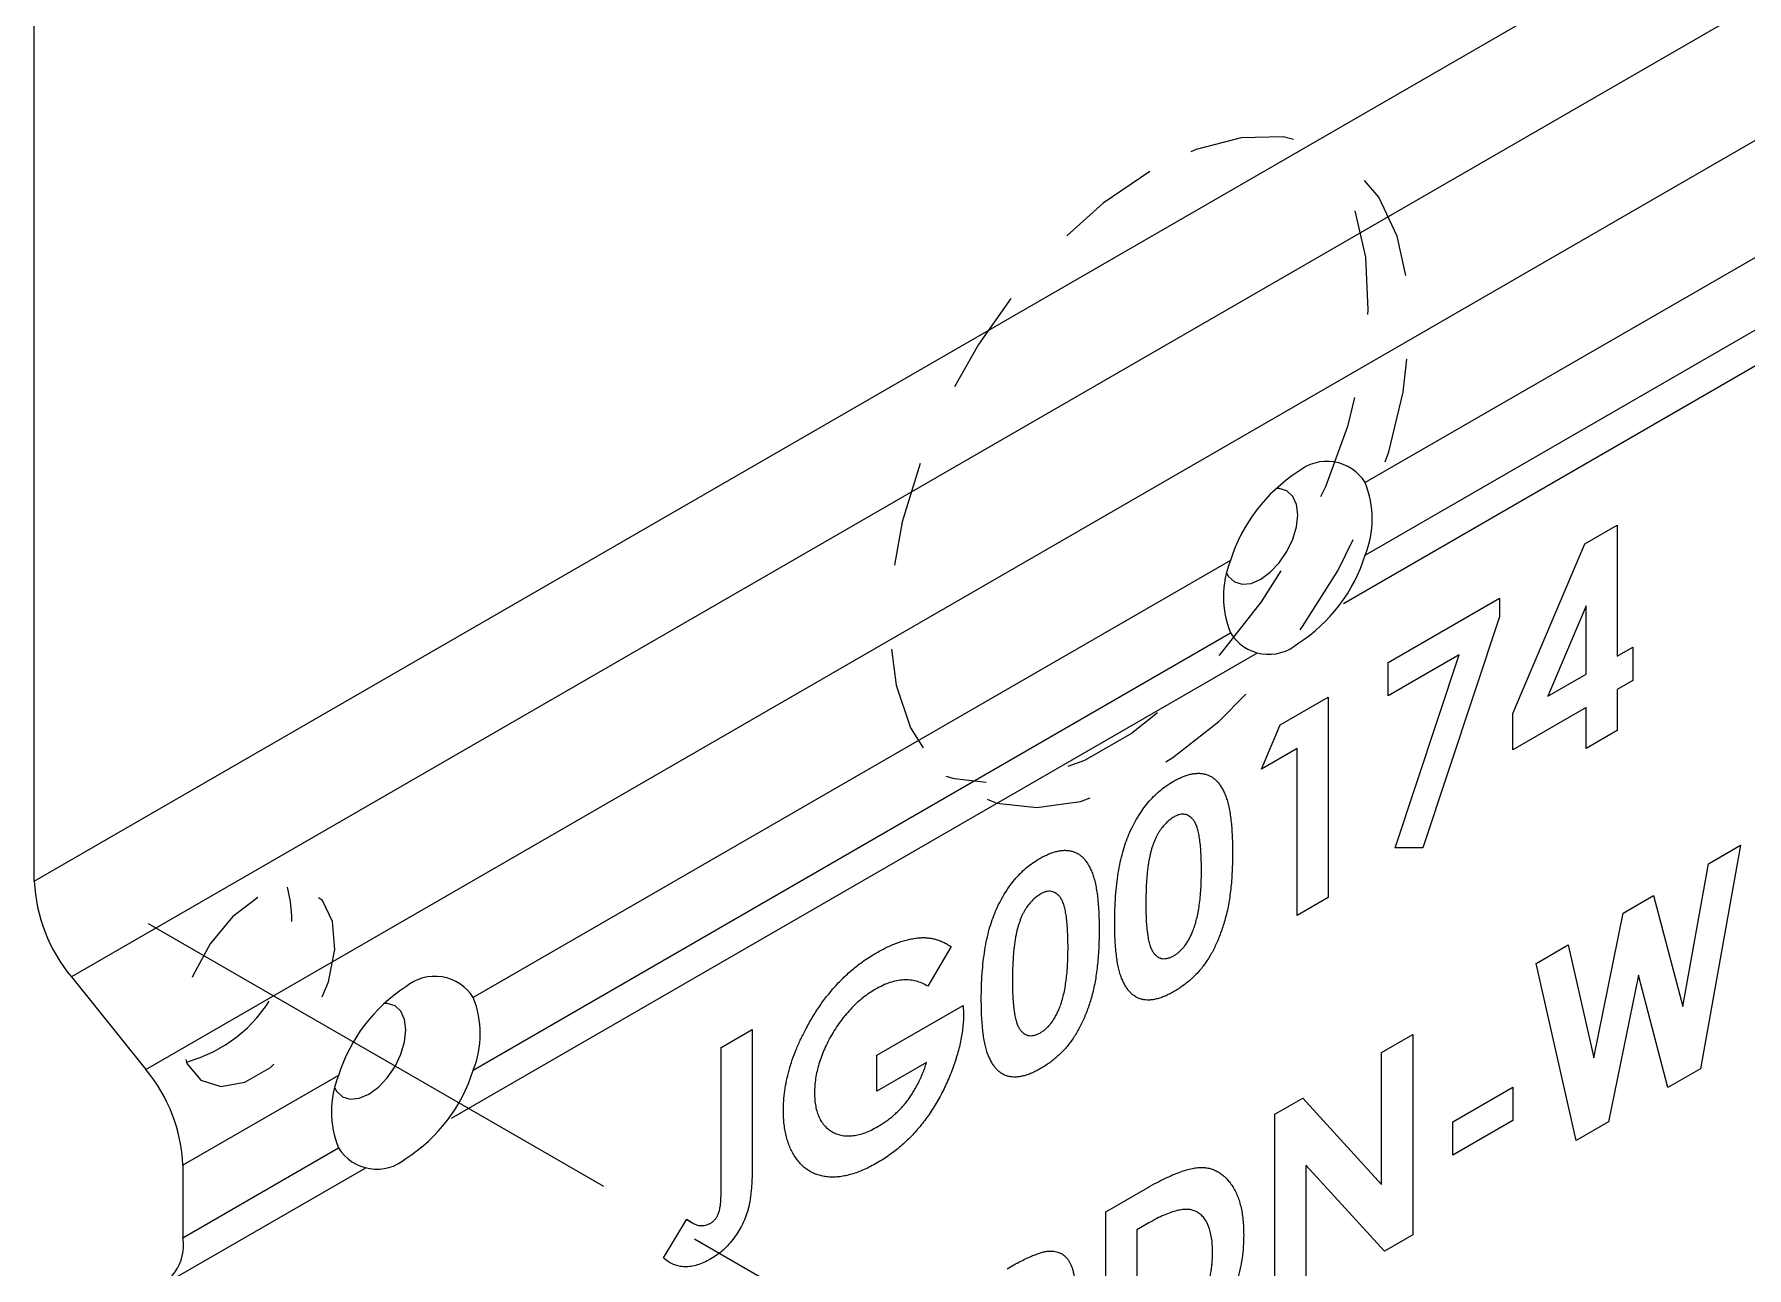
# Model space of a CAD drawing. Extents: x -3.5 to 15.6, y -13 to 0.
# Drawn here: x 11.954 to 13.99, y -10.876 to -9.409 of the extents above; entities that cross this region are included whole.
import ezdxf

# ---------------------------------------------------------------- set-up
doc = ezdxf.new("R2010")
doc.units = 0
doc.header["$LTSCALE"] = 0.5
doc.header["$MEASUREMENT"] = 0
doc.linetypes.add('CENTER', pattern=[2, 1.25, -0.25, 0.25, -0.25])
doc.linetypes.add('HIDDEN', pattern=[0.375, 0.25, -0.125])
doc.layers.add('Centerline', color=210, linetype='CENTER')
doc.layers.add('Housing', color=150, linetype='CONTINUOUS')
doc.layers.add('Jig', color=41, linetype='CONTINUOUS', lineweight=13)

msp = doc.modelspace()

# ---------------------------------------------------------------- linework, layer by layer
at = {"layer": 'Centerline', "transparency": 16777216}
msp.add_line((12.089074, -10.466171), (14.463171, -11.836856), dxfattribs=at)
at = {"layer": 'Housing', "linetype": 'HIDDEN', "lineweight": 25, "transparency": 16777216, "flags": 128}
for points in [[(13.279951, -9.571801), (13.224713, -9.60943), (13.17125, -9.657332), (13.121281, -9.713967), (13.076412, -9.777514), (13.038084, -9.845931), (13.007531, -9.917019), (12.985733, -9.988494), (12.973392, -10.058058), (12.970904, -10.123474), (12.978348, -10.182642), (12.995487, -10.233658), (13.021768, -10.274884), (13.056348, -10.304994), (13.098114, -10.32302), (13.145725, -10.328384), (13.19765, -10.320912), (13.252221, -10.300845), (13.307682, -10.268828), (13.362252, -10.225889), (13.414177, -10.17341), (13.461788, -10.113076), (13.503555, -10.046827), (13.538134, -9.976792), (13.564416, -9.905223), (13.581554, -9.834419), (13.588999, -9.766656), (13.586511, -9.704112), (13.574169, -9.648797), (13.552372, -9.60249), (13.521818, -9.566678), (13.483491, -9.542512), (13.438621, -9.53077), (13.388652, -9.531829), (13.335189, -9.545654), (13.279951, -9.571801)], [(13.524027, -9.618586), (13.536691, -9.673821), (13.539451, -9.736382), (13.532217, -9.804245), (13.515224, -9.875217), (13.489021, -9.947003), (13.454455, -10.017282), (13.412643, -10.083783), (13.364938, -10.144355), (13.312881, -10.19704), (13.258156, -10.240134), (13.202532, -10.272246), (13.147807, -10.292335), (13.09575, -10.299753), (13.048045, -10.294261), (13.037826, -10.291172)], [(12.219291, -10.435193), (12.189443, -10.458176), (12.16283, -10.49017), (12.142335, -10.527711), (12.13018, -10.566728), (12.127681, -10.602995), (12.13511, -10.632581), (12.15166, -10.65228), (12.17554, -10.659957), (12.204161, -10.654781), (12.234421, -10.637312), (12.263042, -10.609443), (12.286922, -10.574195), (12.303473, -10.535387), (12.310901, -10.497224), (12.308402, -10.463843), (12.296247, -10.43886), (12.275752, -10.424982), (12.249139, -10.423714), (12.219291, -10.435193)]]:
    msp.add_lwpolyline(points, dxfattribs=at)
at = {"layer": 'Housing', "linetype": 'HIDDEN', "lineweight": 25, "transparency": 16777216}
msp.add_arc((12.089074, -10.466171), 0.17104, 285.370628, 14.634748, dxfattribs=at)
at = {"layer": 'Jig', "linetype": 'Continuous', "lineweight": 25, "transparency": 16777216}
for p, q in [((11.953548, -10.415784), (14.605198, -8.885019)), ((11.953548, -10.415784), (11.953548, -8.908455)), ((14.649392, -8.998925), (11.997742, -10.52969)), ((12.08613, -10.639644), (14.737781, -9.108879)), ((14.436704, -9.422106), (13.536256, -9.941924)), ((13.536256, -10.028201), (14.436704, -9.508383)), ((13.510362, -10.085432), (14.468976, -9.532036)), ((13.797368, -10.014695), (13.835955, -9.992419)), ((13.835955, -9.992419), (13.835955, -10.148138)), ((13.711683, -10.216301), (13.797368, -10.014695)), ((13.376044, -10.034412), (12.475595, -10.55423)), ((13.563613, -10.155746), (13.695818, -10.079426)), ((13.695818, -10.079426), (13.695818, -10.10161)), ((13.798938, -10.088452), (13.753286, -10.195862)), ((13.798938, -10.169508), (13.798938, -10.088452)), ((12.475595, -10.640507), (13.376044, -10.120689)), ((13.695818, -10.10161), (13.604845, -10.376208)), ((13.835955, -10.148138), (13.854464, -10.137453)), ((13.854464, -10.137453), (13.854464, -10.177146)), ((12.449702, -10.697738), (13.408316, -10.144342)), ((13.648059, -10.146689), (13.563613, -10.195439)), ((13.563613, -10.195439), (13.563613, -10.155746)), ((13.572041, -10.376061), (13.648059, -10.146689)), ((13.753286, -10.195862), (13.798938, -10.169508)), ((13.854464, -10.177146), (13.835955, -10.187831)), ((13.435003, -10.229991), (13.492223, -10.196959)), ((13.492223, -10.196959), (13.492223, -10.435116)), ((13.835955, -10.187831), (13.835955, -10.236684)), ((13.798938, -10.209201), (13.711683, -10.259572)), ((13.711683, -10.259572), (13.711683, -10.216301)), ((13.798938, -10.258053), (13.798938, -10.209201)), ((13.4129, -10.282444), (13.435003, -10.229991)), ((13.835955, -10.236684), (13.798938, -10.258053)), ((13.455205, -10.258021), (13.4129, -10.282444)), ((13.455205, -10.456486), (13.455205, -10.258021)), ((13.604845, -10.376208), (13.572041, -10.376061)), ((13.982703, -10.373115), (13.934985, -10.638819)), ((13.944405, -10.395224), (13.982703, -10.373115)), ((13.913956, -10.564846), (13.944405, -10.395224)), ((13.492223, -10.435116), (13.455205, -10.456486)), ((13.843185, -10.453657), (13.87917, -10.432883)), ((13.87917, -10.432883), (13.913956, -10.564846)), ((13.808192, -10.625903), (13.843185, -10.453657)), ((13.044007, -10.493588), (13.015996, -10.540721)), ((13.739446, -10.513544), (13.777661, -10.491483)), ((13.777661, -10.491483), (13.808192, -10.625903)), ((13.787246, -10.724107), (13.739446, -10.513544)), ((13.861074, -10.527534), (13.825627, -10.701951)), ((13.896315, -10.661143), (13.861074, -10.527534)), ((11.997742, -10.52969), (12.08613, -10.639644)), ((12.955471, -10.622844), (13.058302, -10.563481)), ((13.058302, -10.563481), (13.058591, -10.573476)), ((12.770385, -10.613667), (12.807402, -10.592297)), ((12.807402, -10.592297), (12.807402, -10.750401)), ((13.555681, -10.619629), (13.592698, -10.598259)), ((13.592698, -10.598259), (13.592698, -10.836417)), ((12.770385, -10.781694), (12.770385, -10.613667)), ((12.955471, -10.66559), (12.955471, -10.622844)), ((13.555681, -10.77635), (13.555681, -10.619629)), ((12.315384, -10.646718), (12.130325, -10.75355)), ((13.014674, -10.631413), (12.955471, -10.66559)), ((13.934985, -10.638819), (13.896315, -10.661143)), ((13.640292, -10.702076), (13.711683, -10.660863)), ((13.711683, -10.660863), (13.711683, -10.700556)), ((13.428764, -10.692897), (13.462105, -10.67365)), ((13.462105, -10.67365), (13.555681, -10.77635)), ((13.428764, -10.931054), (13.428764, -10.692897)), ((13.711683, -10.700556), (13.640292, -10.741769)), ((13.640292, -10.741769), (13.640292, -10.702076)), ((13.825627, -10.701951), (13.787246, -10.724107)), ((12.130325, -10.839828), (12.315384, -10.732995)), ((12.104431, -10.897059), (12.347656, -10.756648)), ((12.130325, -10.75355), (12.130325, -10.839828)), ((13.465782, -10.753441), (13.465782, -10.909685)), ((13.55911, -10.855807), (13.465782, -10.753441)), ((13.227813, -10.808903), (13.274457, -10.781977)), ((13.227813, -11.047061), (13.227813, -10.808903)), ((12.701638, -10.863888), (12.729649, -10.817805)), ((12.729396, -10.818221), (12.735499, -10.821744)), ((13.27896, -10.822123), (13.264831, -10.83028)), ((13.264831, -10.83028), (13.264831, -10.982945)), ((13.592698, -10.836417), (13.55911, -10.855807))]:
    msp.add_line(p, q, dxfattribs=at)
at = {"layer": 'Jig', "linetype": 'Continuous', "lineweight": 25, "transparency": 16777216, "flags": 128}
for points in [[(13.45615, -9.980281), (13.454644, -9.967942), (13.450229, -9.958182), (13.443206, -9.951667), (13.434053, -9.948841), (13.430129, -9.948783)], [(13.371674, -10.050042), (13.373682, -10.053405), (13.380706, -10.05992), (13.389859, -10.062747), (13.400517, -10.061692), (13.411956, -10.056828), (13.423394, -10.048485), (13.434053, -10.037234), (13.443206, -10.02384), (13.450229, -10.009216), (13.454644, -9.994359), (13.45615, -9.980281)], [(12.39549, -10.592587), (12.393984, -10.580248), (12.389569, -10.570488), (12.382545, -10.563973), (12.373393, -10.561147), (12.369469, -10.561089)], [(12.311014, -10.662348), (12.313022, -10.665711), (12.320045, -10.672226), (12.329198, -10.675053), (12.339857, -10.673998), (12.351295, -10.669134), (12.362734, -10.660791), (12.373393, -10.64954), (12.382545, -10.636146), (12.389569, -10.621522), (12.393984, -10.606665), (12.39549, -10.592587)]]:
    msp.add_lwpolyline(points, dxfattribs=at)
at = {"layer": 'Jig', "linetype": 'Continuous', "lineweight": 25, "transparency": 16777216}
for centre, radius, start, end in [((13.490719, -9.970212), 0.053608, 31.849598, 130.154327), ((13.561251, -10.092383), 0.194068, 122.790589, 162.619388), ((13.429436, -9.985062), 0.115202, 338.008868, 21.991132), ((13.482864, -10.077551), 0.115202, 158.008868, 201.991132), ((13.351048, -9.97023), 0.194068, 302.790589, 342.619388), ((13.421581, -10.092401), 0.053608, 211.849598, 310.154327), ((12.145206, -10.406949), 0.191862, 182.639287, 219.772072), ((12.500591, -10.704689), 0.194068, 122.790589, 162.619388), ((12.430059, -10.582518), 0.053608, 31.849598, 130.154327), ((12.368775, -10.597368), 0.115202, 338.008868, 21.991132), ((11.938666, -10.762385), 0.191862, 2.639287, 39.772072), ((12.422204, -10.689857), 0.115202, 158.008868, 201.991132), ((12.290388, -10.582536), 0.194068, 302.790589, 342.619388), ((12.360921, -10.704707), 0.053608, 211.849598, 310.154327), ((12.076069, -10.848666), 0.054971, 280.546778, 9.251879)]:
    msp.add_arc(centre, radius, start, end, dxfattribs=at)
for points, knots in [([(13.255328, -10.360002), (13.25693, -10.356501), (13.260061, -10.349657), (13.265535, -10.339884), (13.271417, -10.330834), (13.277827, -10.322563), (13.284663, -10.315013), (13.291985, -10.308241), (13.299764, -10.302266), (13.305107, -10.298977), (13.307838, -10.297295)], [0, 0, 0, 0, 0.13231403, 0.25870001, 0.38091182, 0.50053487, 0.62092262, 0.74237577, 0.86828083, 1, 1, 1, 1]), ([(13.307838, -10.297295), (13.30963, -10.296291), (13.313153, -10.294318), (13.318342, -10.291976), (13.323341, -10.290079), (13.328168, -10.288671), (13.33279, -10.287827), (13.337239, -10.287441), (13.341464, -10.28766), (13.345517, -10.288321), (13.349397, -10.289479), (13.353012, -10.291266), (13.356426, -10.293556), (13.359567, -10.296455), (13.362503, -10.29988), (13.365225, -10.303838), (13.367712, -10.308368), (13.369992, -10.313464), (13.372031, -10.319242), (13.373749, -10.325829), (13.375222, -10.333182), (13.376465, -10.341312), (13.377405, -10.350274), (13.378038, -10.360064), (13.378473, -10.370599), (13.378508, -10.377977), (13.378527, -10.381768)], [0, 0, 0, 0, 0.03663489, 0.07203398, 0.10662597, 0.14030569, 0.17361947, 0.20642567, 0.23906701, 0.27188288, 0.30483989, 0.33852903, 0.37261619, 0.40754825, 0.44371891, 0.48131151, 0.520113, 0.5609129, 0.6040246, 0.65007456, 0.69957223, 0.75236254, 0.80878872, 0.86895421, 0.93267472, 1, 1, 1, 1]), ([(13.308747, -10.339516), (13.307128, -10.34054), (13.303952, -10.342547), (13.299344, -10.346683), (13.294999, -10.35147), (13.291694, -10.35612), (13.28922, -10.360177), (13.287491, -10.363554), (13.285824, -10.367171), (13.284352, -10.371072), (13.282962, -10.375211), (13.281603, -10.379632), (13.280489, -10.384303), (13.279395, -10.389285), (13.278436, -10.39463), (13.277633, -10.400367), (13.276916, -10.40657), (13.276415, -10.413168), (13.275949, -10.420258), (13.275614, -10.4278), (13.275474, -10.435756), (13.27543, -10.441205), (13.275407, -10.444017)], [0, 0, 0, 0, 0.0538337, 0.10554263, 0.15805417, 0.21198734, 0.24020689, 0.26979351, 0.3013431, 0.33460806, 0.37028444, 0.40808884, 0.44868135, 0.4920693, 0.53866416, 0.59037105, 0.64638778, 0.70719538, 0.77294677, 0.8436426, 0.91930836, 1, 1, 1, 1]), ([(13.341509, -10.403138), (13.341496, -10.399392), (13.34147, -10.392182), (13.340989, -10.382086), (13.34032, -10.372998), (13.339342, -10.365009), (13.338083, -10.358081), (13.336531, -10.352222), (13.334702, -10.34741), (13.332532, -10.343687), (13.330129, -10.340845), (13.327579, -10.33869), (13.324869, -10.337157), (13.322006, -10.336231), (13.318922, -10.336041), (13.315677, -10.336523), (13.312264, -10.337652), (13.309935, -10.338887), (13.308747, -10.339516)], [0, 0, 0, 0, 0.1121148, 0.21580184, 0.31020269, 0.39599293, 0.47341023, 0.54277842, 0.60454802, 0.65935727, 0.70876436, 0.75535551, 0.79868699, 0.84001684, 0.88020345, 0.91973335, 0.95904861, 1, 1, 1, 1]), ([(13.23839, -10.46491), (13.238425, -10.459608), (13.238493, -10.449378), (13.239357, -10.434157), (13.240624, -10.419817), (13.242486, -10.40627), (13.244788, -10.39356), (13.247736, -10.381643), (13.251092, -10.370515), (13.253951, -10.363419), (13.255328, -10.360002)], [0, 0, 0, 0, 0.16107112, 0.31078881, 0.44990382, 0.57837632, 0.69661721, 0.80598732, 0.9065617, 1, 1, 1, 1]), ([(13.149193, -10.388879), (13.150984, -10.387875), (13.154508, -10.385902), (13.159697, -10.383561), (13.164695, -10.381663), (13.169522, -10.380255), (13.174144, -10.379411), (13.178593, -10.379026), (13.182818, -10.379244), (13.186871, -10.379906), (13.190752, -10.381063), (13.194366, -10.382851), (13.19778, -10.38514), (13.200921, -10.388039), (13.203857, -10.391464), (13.206579, -10.395422), (13.209066, -10.399952), (13.211347, -10.405048), (13.213386, -10.410826), (13.215103, -10.417413), (13.216576, -10.424766), (13.217819, -10.432896), (13.218759, -10.441858), (13.219393, -10.451648), (13.219827, -10.462183), (13.219863, -10.469562), (13.219881, -10.473353)], [0, 0, 0, 0, 0.03663489, 0.07203398, 0.10662597, 0.14030569, 0.17361947, 0.20642567, 0.23906701, 0.27188288, 0.30483989, 0.33852903, 0.37261619, 0.40754825, 0.44371891, 0.48131151, 0.520113, 0.5609129, 0.6040246, 0.65007456, 0.69957223, 0.75236254, 0.80878872, 0.86895421, 0.93267472, 1, 1, 1, 1]), ([(13.378527, -10.381768), (13.378507, -10.385629), (13.378469, -10.393129), (13.378056, -10.404252), (13.377346, -10.414891), (13.376431, -10.424991), (13.375178, -10.434625), (13.373709, -10.443744), (13.371965, -10.45238), (13.369859, -10.460566), (13.367592, -10.468299), (13.365098, -10.475692), (13.36242, -10.482738), (13.359619, -10.489485), (13.356542, -10.495869), (13.353339, -10.50196), (13.349869, -10.507678), (13.34628, -10.51313), (13.342439, -10.518269), (13.338386, -10.523163), (13.33405, -10.527738), (13.329508, -10.532162), (13.324684, -10.536241), (13.319654, -10.540171), (13.314362, -10.543793), (13.310759, -10.545944), (13.308913, -10.547046)], [0, 0, 0, 0, 0.06849087, 0.13307654, 0.19382899, 0.25108286, 0.30440084, 0.35440834, 0.40129478, 0.44470068, 0.48569249, 0.52467648, 0.56230676, 0.59794658, 0.63247355, 0.66575204, 0.6979853, 0.72958622, 0.7608252, 0.79235508, 0.8243126, 0.85715627, 0.89092689, 0.92596044, 0.96206132, 1, 1, 1, 1]), ([(13.096683, -10.451586), (13.098284, -10.448086), (13.101415, -10.441241), (13.10689, -10.431468), (13.112771, -10.422418), (13.119181, -10.414147), (13.126017, -10.406597), (13.133339, -10.399825), (13.141119, -10.39385), (13.146461, -10.390561), (13.149193, -10.388879)], [0, 0, 0, 0, 0.13231403, 0.25870001, 0.38091182, 0.50053487, 0.62092262, 0.74237577, 0.86828083, 1, 1, 1, 1]), ([(13.331346, -10.474985), (13.33218, -10.472742), (13.333929, -10.468038), (13.335953, -10.460636), (13.337657, -10.452622), (13.339123, -10.443926), (13.340126, -10.434648), (13.34099, -10.424656), (13.341406, -10.41408), (13.341474, -10.40688), (13.341509, -10.403138)], [0, 0, 0, 0, 0.08887073, 0.18635472, 0.29407765, 0.41223653, 0.54177814, 0.68270261, 0.83509635, 1, 1, 1, 1]), ([(13.150102, -10.431101), (13.148482, -10.432124), (13.145306, -10.434131), (13.140698, -10.438267), (13.136353, -10.443054), (13.133048, -10.447705), (13.130574, -10.451762), (13.128845, -10.455139), (13.127178, -10.458756), (13.125706, -10.462656), (13.124316, -10.466795), (13.122957, -10.471217), (13.121844, -10.475888), (13.120749, -10.480869), (13.119791, -10.486215), (13.118988, -10.491952), (13.11827, -10.498155), (13.11777, -10.504752), (13.117303, -10.511842), (13.116968, -10.519385), (13.116829, -10.52734), (13.116784, -10.532789), (13.116761, -10.535602)], [0, 0, 0, 0, 0.0538337, 0.10554263, 0.15805417, 0.21198734, 0.24020689, 0.26979351, 0.3013431, 0.33460806, 0.37028444, 0.40808884, 0.44868135, 0.4920693, 0.53866416, 0.59037105, 0.64638778, 0.70719538, 0.77294677, 0.8436426, 0.91930836, 1, 1, 1, 1]), ([(13.182864, -10.494722), (13.18285, -10.490976), (13.182824, -10.483766), (13.182343, -10.47367), (13.181674, -10.464582), (13.180696, -10.456593), (13.179437, -10.449665), (13.177885, -10.443806), (13.176056, -10.438994), (13.173886, -10.435271), (13.171484, -10.43243), (13.168933, -10.430274), (13.166224, -10.428741), (13.16336, -10.427815), (13.160276, -10.427625), (13.157031, -10.428108), (13.153618, -10.429237), (13.15129, -10.430471), (13.150102, -10.431101)], [0, 0, 0, 0, 0.1121148, 0.21580184, 0.31020269, 0.39599293, 0.47341023, 0.54277842, 0.60454802, 0.65935727, 0.70876436, 0.75535551, 0.79868699, 0.84001684, 0.88020345, 0.91973335, 0.95904861, 1, 1, 1, 1]), ([(13.275407, -10.444017), (13.275445, -10.447622), (13.275517, -10.454533), (13.275896, -10.464313), (13.276656, -10.472975), (13.277602, -10.480691), (13.27893, -10.487296), (13.280457, -10.492965), (13.282344, -10.497521), (13.284524, -10.501085), (13.286939, -10.503793), (13.289561, -10.505767), (13.292299, -10.507205), (13.295241, -10.50796), (13.298378, -10.508029), (13.301685, -10.507471), (13.305164, -10.506291), (13.307546, -10.505031), (13.308747, -10.504395)], [0, 0, 0, 0, 0.11073428, 0.21234119, 0.30550213, 0.38983484, 0.46669046, 0.53526185, 0.59676291, 0.65106572, 0.70103555, 0.74786027, 0.7918334, 0.83428401, 0.87533389, 0.91603475, 0.95765228, 1, 1, 1, 1]), ([(13.079744, -10.556494), (13.079779, -10.551192), (13.079847, -10.540962), (13.080711, -10.525741), (13.081978, -10.511401), (13.08384, -10.497854), (13.086142, -10.485145), (13.08909, -10.473227), (13.092446, -10.462099), (13.095305, -10.455003), (13.096683, -10.451586)], [0, 0, 0, 0, 0.16107112, 0.31078881, 0.44990382, 0.57837632, 0.69661721, 0.80598732, 0.9065617, 1, 1, 1, 1]), ([(13.308913, -10.547046), (13.307066, -10.548075), (13.30345, -10.550091), (13.298143, -10.552593), (13.293087, -10.554477), (13.288225, -10.555985), (13.28359, -10.556872), (13.279162, -10.557294), (13.274974, -10.557173), (13.271014, -10.556531), (13.267296, -10.555321), (13.263761, -10.55361), (13.260419, -10.551404), (13.257319, -10.548628), (13.254412, -10.545372), (13.251726, -10.541561), (13.249265, -10.537203), (13.24695, -10.532334), (13.244939, -10.52673), (13.243149, -10.520379), (13.241683, -10.513158), (13.240503, -10.505093), (13.239562, -10.49623), (13.238862, -10.486563), (13.238447, -10.476061), (13.238409, -10.4687), (13.23839, -10.46491)], [0, 0, 0, 0, 0.038217338, 0.074867203, 0.110158082, 0.144453927, 0.178079726, 0.211170773, 0.243687054, 0.275871733, 0.308375516, 0.341263325, 0.375150339, 0.409655261, 0.445157367, 0.482073467, 0.520575756, 0.560553681, 0.603107575, 0.64868871, 0.697947678, 0.750767767, 0.807309402, 0.867655571, 0.931861222, 1, 1, 1, 1]), ([(12.955017, -10.500974), (12.957235, -10.499733), (12.961648, -10.497264), (12.968209, -10.49402), (12.974679, -10.491124), (12.981031, -10.488716), (12.987286, -10.486657), (12.993411, -10.485109), (12.999447, -10.483884), (13.003376, -10.483417), (13.005337, -10.483184)], [0, 0, 0, 0, 0.128975696, 0.256614277, 0.382374861, 0.507450208, 0.631231806, 0.754220715, 0.877300848, 1, 1, 1, 1]), ([(13.005337, -10.483184), (13.006988, -10.483062), (13.010345, -10.482815), (13.015228, -10.483088), (13.020124, -10.48369), (13.024979, -10.484777), (13.029785, -10.486345), (13.034594, -10.488298), (13.039355, -10.490719), (13.042436, -10.492619), (13.044007, -10.493588)], [0, 0, 0, 0, 0.11179902, 0.22739611, 0.34565664, 0.46739984, 0.59420801, 0.72467753, 0.85964712, 1, 1, 1, 1]), ([(13.219881, -10.473353), (13.219861, -10.477213), (13.219823, -10.484713), (13.219411, -10.495836), (13.218701, -10.506475), (13.217785, -10.516575), (13.216532, -10.526209), (13.215064, -10.535328), (13.213319, -10.543964), (13.211213, -10.552151), (13.208947, -10.559883), (13.206453, -10.567276), (13.203774, -10.574323), (13.200974, -10.581069), (13.197896, -10.587453), (13.194693, -10.593544), (13.191223, -10.599263), (13.187634, -10.604715), (13.183793, -10.609853), (13.17974, -10.614747), (13.175404, -10.619322), (13.170862, -10.623746), (13.166038, -10.627825), (13.161009, -10.631755), (13.155716, -10.635378), (13.152113, -10.637528), (13.150267, -10.63863)], [0, 0, 0, 0, 0.06849087, 0.13307654, 0.19382899, 0.25108286, 0.30440084, 0.35440834, 0.40129478, 0.44470068, 0.48569249, 0.52467648, 0.56230676, 0.59794658, 0.63247355, 0.66575204, 0.6979853, 0.72958622, 0.7608252, 0.79235508, 0.8243126, 0.85715627, 0.89092689, 0.92596044, 0.96206132, 1, 1, 1, 1]), ([(13.308747, -10.504395), (13.309908, -10.503685), (13.312179, -10.502297), (13.315491, -10.499588), (13.318624, -10.496486), (13.321567, -10.492956), (13.324331, -10.489033), (13.326903, -10.484713), (13.329263, -10.479979), (13.330638, -10.476683), (13.331346, -10.474985)], [0, 0, 0, 0, 0.12403543, 0.24284595, 0.36034168, 0.47904243, 0.59933411, 0.72548848, 0.85854943, 1, 1, 1, 1]), ([(12.87148, -10.590848), (12.872826, -10.588366), (12.875499, -10.58344), (12.879772, -10.576272), (12.884152, -10.569324), (12.888702, -10.562653), (12.893397, -10.556186), (12.898251, -10.549985), (12.903237, -10.543956), (12.908396, -10.538238), (12.9137, -10.53272), (12.919172, -10.527483), (12.924772, -10.522409), (12.930549, -10.517673), (12.936445, -10.513103), (12.942501, -10.508825), (12.948701, -10.504673), (12.952895, -10.502217), (12.955017, -10.500974)], [0, 0, 0, 0, 0.06378691, 0.12661606, 0.18834272, 0.24947905, 0.30986417, 0.37065629, 0.43067516, 0.49127768, 0.55187382, 0.6130655, 0.67516702, 0.73770458, 0.8014733, 0.8661156, 0.93226038, 1, 1, 1, 1]), ([(13.1727, -10.566569), (13.173534, -10.564326), (13.175283, -10.559622), (13.177307, -10.55222), (13.179011, -10.544206), (13.180477, -10.53551), (13.18148, -10.526232), (13.182344, -10.51624), (13.182761, -10.505664), (13.182828, -10.498464), (13.182864, -10.494722)], [0, 0, 0, 0, 0.08887073, 0.18635472, 0.29407765, 0.41223653, 0.54177814, 0.68270261, 0.83509635, 1, 1, 1, 1]), ([(12.953984, -10.544317), (12.951461, -10.545848), (12.946507, -10.548855), (12.939227, -10.554173), (12.93227, -10.560051), (12.925605, -10.566479), (12.91927, -10.573493), (12.913231, -10.581062), (12.907523, -10.589197), (12.902192, -10.59778), (12.897338, -10.606592), (12.8931, -10.615471), (12.88949, -10.624291), (12.886519, -10.63308), (12.884257, -10.641785), (12.882643, -10.650438), (12.881619, -10.659049), (12.881498, -10.66459), (12.881437, -10.667396)], [0, 0, 0, 0, 0.06718757, 0.13192869, 0.19518885, 0.25712833, 0.31884259, 0.38049251, 0.44321873, 0.5071253, 0.57071214, 0.63248196, 0.69325269, 0.75313133, 0.81345766, 0.87386311, 0.93611027, 1, 1, 1, 1]), ([(13.015996, -10.540721), (13.013779, -10.539437), (13.009427, -10.536918), (13.002311, -10.534478), (12.994941, -10.533166), (12.987292, -10.533004), (12.979355, -10.534035), (12.971144, -10.536235), (12.962647, -10.539634), (12.956894, -10.542744), (12.953984, -10.544317)], [0, 0, 0, 0, 0.13444697, 0.26380716, 0.38924124, 0.51149641, 0.63242722, 0.75343872, 0.87525975, 1, 1, 1, 1]), ([(13.116761, -10.535602), (13.116799, -10.539206), (13.116871, -10.546117), (13.117251, -10.555898), (13.118011, -10.564559), (13.118956, -10.572276), (13.120284, -10.578881), (13.121812, -10.584549), (13.123698, -10.589105), (13.125879, -10.592669), (13.128293, -10.595377), (13.130915, -10.597351), (13.133654, -10.59879), (13.136595, -10.599544), (13.139732, -10.599613), (13.143039, -10.599056), (13.146518, -10.597875), (13.1489, -10.596615), (13.150102, -10.595979)], [0, 0, 0, 0, 0.11073428, 0.21234119, 0.30550213, 0.38983484, 0.46669046, 0.53526185, 0.59676291, 0.65106572, 0.70103555, 0.74786027, 0.7918334, 0.83428401, 0.87533389, 0.91603475, 0.95765228, 1, 1, 1, 1]), ([(13.150267, -10.63863), (13.148421, -10.639659), (13.144804, -10.641675), (13.139497, -10.644178), (13.134441, -10.646062), (13.129579, -10.647569), (13.124945, -10.648456), (13.120516, -10.648878), (13.116328, -10.648757), (13.112368, -10.648116), (13.10865, -10.646905), (13.105116, -10.645194), (13.101773, -10.642989), (13.098674, -10.640212), (13.095766, -10.636956), (13.09308, -10.633145), (13.090619, -10.628787), (13.088304, -10.623918), (13.086293, -10.618315), (13.084503, -10.611963), (13.083037, -10.604742), (13.081858, -10.596677), (13.080916, -10.587815), (13.080216, -10.578147), (13.079801, -10.567645), (13.079763, -10.560284), (13.079744, -10.556494)], [0, 0, 0, 0, 0.038217338, 0.074867203, 0.110158082, 0.144453927, 0.178079726, 0.211170773, 0.243687054, 0.275871733, 0.308375516, 0.341263325, 0.375150339, 0.409655261, 0.445157367, 0.482073467, 0.520575756, 0.560553681, 0.603107575, 0.64868871, 0.697947678, 0.750767767, 0.807309402, 0.867655571, 0.931861222, 1, 1, 1, 1]), ([(13.150102, -10.595979), (13.151262, -10.59527), (13.153533, -10.593881), (13.156846, -10.591173), (13.159978, -10.58807), (13.162921, -10.584541), (13.165685, -10.580617), (13.168257, -10.576297), (13.170617, -10.571563), (13.171992, -10.568268), (13.1727, -10.566569)], [0, 0, 0, 0, 0.12403543, 0.24284595, 0.36034168, 0.47904243, 0.59933411, 0.72548848, 0.85854943, 1, 1, 1, 1]), ([(13.058591, -10.573476), (13.058554, -10.576107), (13.05848, -10.581365), (13.057801, -10.589521), (13.056677, -10.597831), (13.05514, -10.606269), (13.053214, -10.614858), (13.050758, -10.623607), (13.047882, -10.632504), (13.04466, -10.641474), (13.041038, -10.650387), (13.03714, -10.659097), (13.033019, -10.667562), (13.028587, -10.675748), (13.023912, -10.683663), (13.018985, -10.691292), (13.013789, -10.69865), (13.008352, -10.705756), (13.002642, -10.71253), (12.99669, -10.718991), (12.990507, -10.725129), (12.984075, -10.730948), (12.977407, -10.736422), (12.970504, -10.741522), (12.963361, -10.746402), (12.958516, -10.749283), (12.95605, -10.750749)], [0, 0, 0, 0, 0.041953723, 0.083832575, 0.125322447, 0.16681547, 0.208475183, 0.250643417, 0.293093669, 0.336442346, 0.379593747, 0.421656416, 0.462988405, 0.503718068, 0.543863244, 0.583608232, 0.623142924, 0.663012736, 0.702931713, 0.742887524, 0.783651685, 0.824850585, 0.866925688, 0.910065724, 0.954212461, 1, 1, 1, 1]), ([(12.844419, -10.688814), (12.844492, -10.684886), (12.844637, -10.677131), (12.845973, -10.665058), (12.848057, -10.652922), (12.851047, -10.640671), (12.854884, -10.628325), (12.859514, -10.615891), (12.865036, -10.603322), (12.869311, -10.595046), (12.87148, -10.590848)], [0, 0, 0, 0, 0.12925561, 0.2552415, 0.37890223, 0.50142384, 0.62325871, 0.74643708, 0.87137012, 1, 1, 1, 1]), ([(12.956793, -10.707574), (12.958488, -10.706577), (12.961816, -10.704622), (12.966698, -10.701241), (12.971373, -10.697737), (12.97586, -10.694081), (12.980114, -10.690118), (12.984193, -10.686001), (12.988074, -10.68168), (12.991735, -10.677096), (12.995232, -10.672309), (12.99853, -10.667237), (13.001689, -10.661917), (13.004672, -10.656329), (13.007427, -10.650468), (13.010043, -10.644359), (13.01249, -10.637976), (13.013936, -10.633632), (13.014674, -10.631413)], [0, 0, 0, 0, 0.06934871, 0.13614695, 0.20055535, 0.2627939, 0.32342156, 0.38246435, 0.44096387, 0.49829222, 0.555828, 0.61428406, 0.67368091, 0.73476536, 0.7975553, 0.86227615, 0.92967099, 1, 1, 1, 1]), ([(12.881437, -10.667396), (12.881494, -10.670231), (12.881606, -10.675814), (12.882688, -10.683479), (12.884354, -10.690492), (12.886794, -10.696686), (12.889795, -10.702285), (12.893602, -10.707008), (12.898041, -10.71106), (12.903105, -10.714331), (12.908613, -10.716861), (12.914578, -10.718342), (12.920819, -10.718988), (12.927437, -10.718533), (12.934316, -10.717264), (12.941527, -10.715006), (12.949052, -10.71183), (12.954187, -10.709007), (12.956793, -10.707574)], [0, 0, 0, 0, 0.06387923, 0.12585082, 0.18647209, 0.24647648, 0.30625841, 0.36695118, 0.42886088, 0.49256868, 0.55660611, 0.61908674, 0.6810492, 0.74278507, 0.80489645, 0.86784906, 0.93293296, 1, 1, 1, 1]), ([(12.95605, -10.750749), (12.953418, -10.752226), (12.948201, -10.755155), (12.940488, -10.758828), (12.932998, -10.761865), (12.92573, -10.764281), (12.918667, -10.766142), (12.911821, -10.767312), (12.905206, -10.767822), (12.898803, -10.76777), (12.892693, -10.767046), (12.88689, -10.765717), (12.881425, -10.763734), (12.876243, -10.761216), (12.871465, -10.757957), (12.866912, -10.754255), (12.862806, -10.749751), (12.858969, -10.74477), (12.85556, -10.739223), (12.852579, -10.733249), (12.850037, -10.726886), (12.848032, -10.720041), (12.846405, -10.712863), (12.84524, -10.705266), (12.844582, -10.697226), (12.844474, -10.69163), (12.844419, -10.688814)], [0, 0, 0, 0, 0.04517288, 0.08954612, 0.13281276, 0.17510201, 0.21703018, 0.25838045, 0.29957632, 0.34070769, 0.3815383, 0.42194159, 0.46211527, 0.5024334, 0.54275152, 0.58340721, 0.62466273, 0.6667924, 0.70898836, 0.75068593, 0.79205511, 0.83320278, 0.87443934, 0.91587333, 0.95765594, 1, 1, 1, 1]), ([(12.807402, -10.750401), (12.807388, -10.753431), (12.807362, -10.759268), (12.8071, -10.767802), (12.806746, -10.775691), (12.806237, -10.782961), (12.805479, -10.789665), (12.804622, -10.795732), (12.803677, -10.801178), (12.80208, -10.807585), (12.799601, -10.815091), (12.795859, -10.823811), (12.7912, -10.832201), (12.785834, -10.84025), (12.779716, -10.847702), (12.772987, -10.854421), (12.765669, -10.860338), (12.7606, -10.863473), (12.75799, -10.865086)], [0, 0, 0, 0, 0.07640535, 0.14721803, 0.21205899, 0.27099949, 0.32417099, 0.37196981, 0.41410523, 0.45098126, 0.51807721, 0.58331967, 0.64875638, 0.71544988, 0.78313488, 0.85208492, 0.92384796, 1, 1, 1, 1]), ([(13.274457, -10.781977), (13.278093, -10.779907), (13.285122, -10.775905), (13.295306, -10.770666), (13.304776, -10.766182), (13.313538, -10.762477), (13.321573, -10.759628), (13.328873, -10.757659), (13.33546, -10.756448), (13.341408, -10.756064), (13.346837, -10.756485), (13.351993, -10.757469), (13.356864, -10.759168), (13.36152, -10.761454), (13.3659, -10.764453), (13.370077, -10.768032), (13.373949, -10.772337), (13.377632, -10.777142), (13.380964, -10.782574), (13.383869, -10.78861), (13.386303, -10.795228), (13.388281, -10.802428), (13.389858, -10.81015), (13.390961, -10.818454), (13.391643, -10.8273), (13.391712, -10.833523), (13.391747, -10.836685)], [0, 0, 0, 0, 0.060148162, 0.116267077, 0.168653955, 0.217398969, 0.262433523, 0.303932701, 0.342259967, 0.377441339, 0.411406099, 0.445398351, 0.479766387, 0.514584482, 0.550213651, 0.587000908, 0.624662987, 0.663615456, 0.703456428, 0.743450162, 0.784013386, 0.825132536, 0.867264663, 0.910306473, 0.954424205, 1, 1, 1, 1]), ([(12.758032, -10.822316), (12.759021, -10.821686), (12.760922, -10.820473), (12.763537, -10.817691), (12.765742, -10.81442), (12.767193, -10.811284), (12.768118, -10.808402), (12.768696, -10.805798), (12.769244, -10.802759), (12.769683, -10.799334), (12.770015, -10.79548), (12.770181, -10.791275), (12.770382, -10.78658), (12.770384, -10.783381), (12.770385, -10.781694)], [0, 0, 0, 0, 0.08366061, 0.16085185, 0.23674446, 0.3196478, 0.36732551, 0.42620955, 0.49352409, 0.57302528, 0.66250602, 0.7645432, 0.87587812, 1, 1, 1, 1]), ([(13.335271, -10.808699), (13.333737, -10.808034), (13.330604, -10.806676), (13.325104, -10.806057), (13.319042, -10.806222), (13.312282, -10.807482), (13.304887, -10.809661), (13.296814, -10.812879), (13.288107, -10.81698), (13.282074, -10.820372), (13.27896, -10.822123)], [0, 0, 0, 0, 0.10166348, 0.20763614, 0.31874457, 0.43667994, 0.56350665, 0.69868121, 0.84444656, 1, 1, 1, 1]), ([(13.35473, -10.857291), (13.35468, -10.854199), (13.354584, -10.848171), (13.353657, -10.839845), (13.352147, -10.832373), (13.349992, -10.82582), (13.347276, -10.820118), (13.343877, -10.815398), (13.33994, -10.811464), (13.336827, -10.80962), (13.335271, -10.808699)], [0, 0, 0, 0, 0.14227669, 0.27742851, 0.40647715, 0.53059507, 0.65014292, 0.7668507, 0.88350209, 1, 1, 1, 1]), ([(12.729649, -10.817805), (12.731116, -10.818873), (12.73386, -10.820873), (12.737996, -10.823158), (12.741727, -10.824758), (12.745243, -10.825436), (12.748562, -10.825429), (12.751754, -10.824961), (12.754919, -10.823912), (12.75701, -10.82284), (12.758032, -10.822316)], [0, 0, 0, 0, 0.19118873, 0.35776552, 0.49958607, 0.61804467, 0.72179554, 0.81927216, 0.91167234, 1, 1, 1, 1]), ([(13.391747, -10.836685), (13.391655, -10.841228), (13.391474, -10.850172), (13.389948, -10.864024), (13.387479, -10.877884), (13.384008, -10.891688), (13.379705, -10.905232), (13.374565, -10.918326), (13.368662, -10.930871), (13.362066, -10.942782), (13.354925, -10.95387), (13.347503, -10.964119), (13.339729, -10.973311), (13.332879, -10.980248), (13.32694, -10.985532), (13.321725, -10.989639), (13.315801, -10.994064), (13.309113, -10.998702), (13.301691, -11.00368), (13.293505, -11.008782), (13.28458, -11.014247), (13.278382, -11.017854), (13.275159, -11.019729)], [0, 0, 0, 0, 0.06577295, 0.1294779, 0.19143009, 0.25244567, 0.31178696, 0.36881755, 0.42409152, 0.47849211, 0.53139374, 0.58200397, 0.63120127, 0.67950301, 0.70556137, 0.73522172, 0.76913249, 0.80685832, 0.84892977, 0.89511666, 0.9454698, 1, 1, 1, 1]), ([(12.75799, -10.865086), (12.755271, -10.866559), (12.749909, -10.869463), (12.742043, -10.87237), (12.734484, -10.874116), (12.727269, -10.874496), (12.720301, -10.873776), (12.713705, -10.871702), (12.707343, -10.868535), (12.703572, -10.865464), (12.701638, -10.863888)], [0, 0, 0, 0, 0.1238731, 0.24432612, 0.36309192, 0.48280641, 0.60469074, 0.73101202, 0.8620339, 1, 1, 1, 1]), ([(13.110481, -10.876637), (13.113181, -10.875093), (13.118389, -10.872114), (13.125899, -10.868105), (13.132827, -10.86469), (13.139172, -10.86175), (13.144931, -10.859439), (13.150112, -10.85761), (13.154715, -10.856368), (13.158792, -10.855695), (13.162451, -10.855563), (13.165914, -10.855674), (13.169102, -10.856352), (13.172177, -10.857232), (13.174962, -10.858669), (13.177631, -10.860361), (13.180071, -10.862502), (13.182294, -10.86504), (13.18431, -10.867901), (13.186071, -10.871118), (13.1875, -10.874743), (13.188699, -10.878689), (13.189662, -10.882958), (13.190303, -10.88763), (13.190738, -10.892603), (13.190776, -10.896136), (13.190796, -10.897923)], [0, 0, 0, 0, 0.07078116, 0.1365517, 0.19701248, 0.25292269, 0.30368653, 0.34971915, 0.39124047, 0.42847856, 0.46305656, 0.49715036, 0.53100233, 0.56422638, 0.59770067, 0.63142142, 0.66559735, 0.70045144, 0.73588068, 0.77109211, 0.80697485, 0.8435344, 0.8809402, 0.91929438, 0.95918024, 1, 1, 1, 1]), ([(13.284166, -10.971783), (13.286466, -10.97045), (13.290891, -10.967887), (13.297279, -10.963753), (13.303187, -10.959895), (13.308597, -10.955922), (13.31355, -10.952116), (13.317978, -10.948243), (13.32197, -10.944555), (13.32548, -10.940767), (13.328695, -10.936929), (13.331671, -10.932888), (13.334544, -10.92865), (13.33726, -10.924171), (13.339829, -10.919482), (13.342236, -10.914577), (13.344514, -10.909447), (13.346603, -10.904105), (13.348512, -10.898592), (13.350205, -10.892969), (13.35161, -10.887241), (13.352777, -10.881424), (13.353611, -10.875529), (13.354301, -10.869486), (13.354656, -10.863383), (13.354705, -10.859341), (13.35473, -10.857291)], [0, 0, 0, 0, 0.06261465, 0.12042881, 0.17419949, 0.22372466, 0.26902845, 0.310765, 0.34811526, 0.38237811, 0.41475316, 0.44719543, 0.48004458, 0.51373864, 0.5479625, 0.58291781, 0.6193151, 0.65712355, 0.69568658, 0.73551372, 0.7758232, 0.81765226, 0.86074258, 0.90538693, 0.9519982, 1, 1, 1, 1])]:
    msp.add_open_spline(points, degree=3, knots=knots, dxfattribs=at)

doc.saveas('drawing.dxf')
